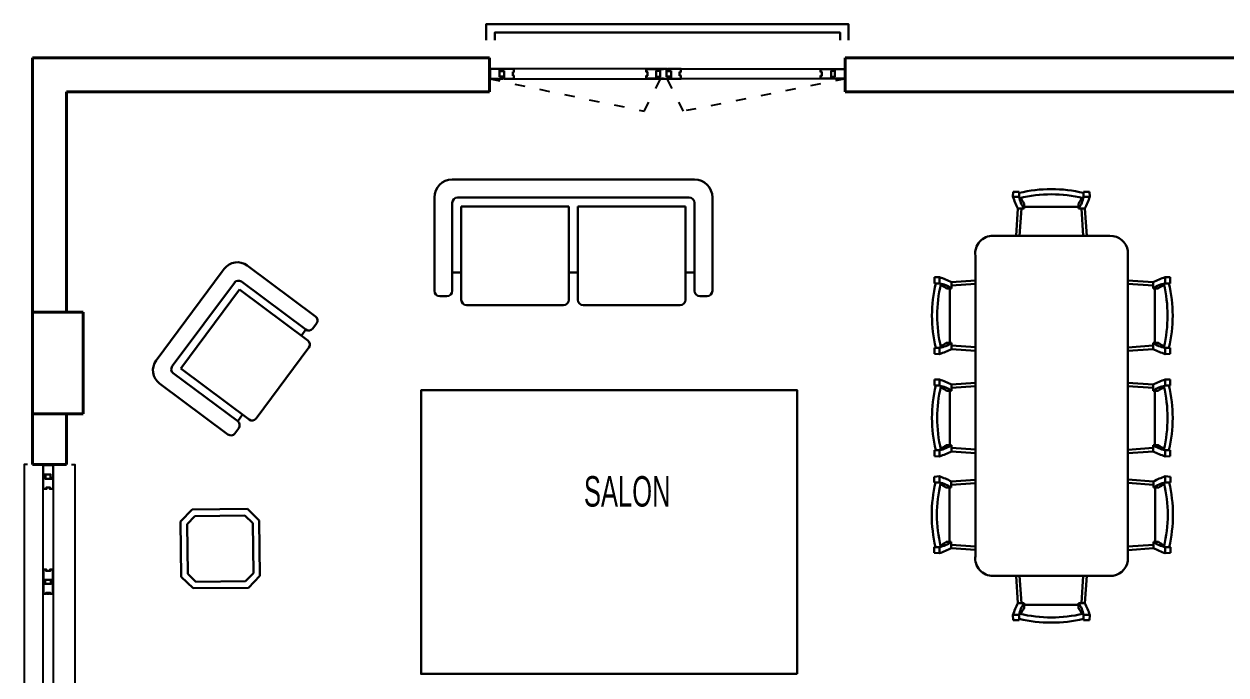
# Model space of a CAD drawing. Header units: millimetres. Extents: x 33 to 2131, y 31 to 1031.
# Drawn here: x 211 to 921, y 646 to 1031 of the extents above; entities that cross this region are included whole.
import ezdxf

# ---------------------------------------------------------------- set-up
doc = ezdxf.new("R2010")
doc.units = ezdxf.units.MM
doc.linetypes.add('ACAD_ISO03W100', pattern=[30, 12, -18])
for name, color, linetype, lineweight in [('duvar_40', 45, 'Continuous', 40), ('MERD_30', 31, 'Continuous', 30), ('PENC_25', 74, 'Continuous', 25), ('TEF', 145, 'Continuous', 30), ('yazı', 253, 'Continuous', 20)]:
    doc.layers.add(name, color=color, linetype=linetype, lineweight=lineweight)
doc.styles.add('ARIAL', font='Arial')

# ---------------------------------------------------------------- blocks, each defined once
blk = doc.blocks.new('MASA1')
at = {"layer": 'TEF'}
for p, q in [((795.470464, 931.725216), (795.256178, 928.725216)), ((798.915605, 931.725216), (795.470464, 931.725216)), ((798.915605, 928.725216), (798.915605, 931.725216)), ((837.025322, 931.725216), (840.470464, 931.725216)), ((837.025322, 928.725216), (837.025322, 931.725216)), ((840.470464, 931.725216), (840.684749, 928.725216)), ((795.256178, 928.725216), (798.915605, 928.725216)), ((801.915605, 921.725216), (801.915605, 924.725216)), ((834.025322, 921.725216), (834.025322, 924.725216)), ((840.684749, 928.725216), (837.025322, 928.725216)), ((798.256178, 921.725216), (797.110598, 905.687099)), ((801.915605, 921.725216), (798.256178, 921.725216)), ((800.261273, 921.725216), (799.115694, 905.687099)), ((834.025322, 922.725216), (801.915605, 922.725216)), ((834.025322, 921.725216), (837.684749, 921.725216)), ((836.825233, 905.687099), (835.679654, 921.725216)), ((838.830329, 905.687099), (837.684749, 921.725216)), ((783.15129, 905.687099), (852.61066, 905.687099)), ((863.102814, 896.722979), (863.102814, 713.857136)), ((773.107866, 893.931662), (773.107866, 716.648454)), ((749.009326, 881.279274), (748.971323, 877.619847)), ((751.971323, 881.279274), (749.009326, 881.279274)), ((751.971323, 881.279274), (751.971323, 877.619847)), ((885.136818, 881.279274), (885.136818, 877.619847)), ((885.136818, 881.279274), (888.098816, 881.279274)), ((888.098816, 881.279274), (888.136818, 877.619847)), ((751.971323, 877.619847), (748.971323, 877.619847)), ((758.971323, 874.619847), (755.971323, 874.619847)), ((757.971323, 842.510129), (757.971323, 874.619847)), ((758.971323, 878.279274), (773.089991, 879.28775)), ((758.971323, 874.619847), (758.971323, 878.279274)), ((758.971323, 876.274178), (773.107866, 877.283931)), ((878.136818, 878.279274), (863.098701, 879.353425)), ((878.136818, 876.274178), (863.098701, 877.348329)), ((878.136818, 874.619847), (878.136818, 878.279274)), ((878.136818, 874.619847), (881.136818, 874.619847)), ((879.136818, 842.510129), (879.136818, 874.619847)), ((885.136818, 877.619847), (888.136818, 877.619847)), ((751.971323, 839.510129), (748.971323, 839.510129)), ((748.971323, 836.064988), (748.971323, 839.510129)), ((751.971323, 835.850702), (751.971323, 839.510129)), ((758.971323, 842.510129), (755.971323, 842.510129)), ((758.971323, 842.510129), (758.971323, 838.850702)), ((773.107866, 839.846045), (758.971323, 840.855798)), ((773.107866, 837.840949), (758.971323, 838.850702)), ((863.098701, 839.781647), (878.136818, 840.855798)), ((863.098701, 837.776551), (878.136818, 838.850702)), ((878.136818, 842.510129), (881.136818, 842.510129)), ((878.136818, 842.510129), (878.136818, 838.850702)), ((885.136818, 835.850702), (885.136818, 839.510129)), ((885.136818, 839.510129), (888.136818, 839.510129)), ((888.136818, 836.064988), (888.136818, 839.510129)), ((748.971323, 836.064988), (751.971323, 835.850702)), ((888.136818, 836.064988), (885.136818, 835.850702)), ((749.009326, 820.879216), (748.971323, 817.219789)), ((751.971323, 817.219789), (748.971323, 817.219789)), ((751.971323, 820.879216), (749.009326, 820.879216)), ((751.971323, 820.879216), (751.971323, 817.219789)), ((758.971323, 817.879216), (773.089991, 818.887692)), ((758.971323, 814.219789), (758.971323, 817.879216)), ((758.971323, 815.87412), (773.107866, 816.883873)), ((878.136818, 817.879216), (863.098701, 818.953367)), ((878.136818, 815.87412), (863.098701, 816.948271)), ((878.136818, 814.219789), (878.136818, 817.879216)), ((885.136818, 820.879216), (885.136818, 817.219789)), ((885.136818, 820.879216), (888.098816, 820.879216)), ((885.136818, 817.219789), (888.136818, 817.219789)), ((888.098816, 820.879216), (888.136818, 817.219789)), ((758.971323, 814.219789), (755.971323, 814.219789)), ((757.971323, 782.110071), (757.971323, 814.219789)), ((878.136818, 814.219789), (881.136818, 814.219789)), ((879.136818, 782.110071), (879.136818, 814.219789)), ((758.971323, 782.110071), (755.971323, 782.110071)), ((758.971323, 782.110071), (758.971323, 778.450644)), ((878.136818, 782.110071), (881.136818, 782.110071)), ((878.136818, 782.110071), (878.136818, 778.450644)), ((751.971323, 779.110071), (748.971323, 779.110071)), ((748.971323, 775.66493), (748.971323, 779.110071)), ((748.971323, 775.66493), (751.971323, 775.450644)), ((751.971323, 775.450644), (751.971323, 779.110071)), ((773.107866, 779.445987), (758.971323, 780.45574)), ((773.107866, 777.440891), (758.971323, 778.450644)), ((863.098701, 779.381589), (878.136818, 780.45574)), ((863.098701, 777.376493), (878.136818, 778.450644)), ((885.136818, 775.450644), (885.136818, 779.110071)), ((885.136818, 779.110071), (888.136818, 779.110071)), ((888.136818, 775.66493), (885.136818, 775.450644)), ((888.136818, 775.66493), (888.136818, 779.110071)), ((748.83496, 763.485389), (751.83496, 763.699675)), ((748.83496, 760.040248), (748.83496, 763.485389)), ((751.83496, 760.040248), (748.83496, 760.040248)), ((751.83496, 763.699675), (751.83496, 760.040248)), ((758.83496, 760.699675), (773.107866, 761.719168)), ((758.83496, 757.040248), (758.83496, 760.699675)), ((758.83496, 758.694579), (773.107866, 759.714072)), ((878.273181, 760.699675), (863.235064, 761.773826)), ((878.273181, 758.694579), (863.235064, 759.76873)), ((878.273181, 757.040248), (878.273181, 760.699675)), ((888.273181, 763.485389), (885.273181, 763.699675)), ((885.273181, 763.699675), (885.273181, 760.040248)), ((885.273181, 760.040248), (888.273181, 760.040248)), ((888.273181, 760.040248), (888.273181, 763.485389)), ((758.83496, 757.040248), (755.83496, 757.040248)), ((757.83496, 724.93053), (757.83496, 757.040248)), ((878.273181, 757.040248), (881.273181, 757.040248)), ((879.273181, 724.93053), (879.273181, 757.040248)), ((758.83496, 724.93053), (755.83496, 724.93053)), ((758.83496, 724.93053), (758.83496, 721.271103)), ((878.273181, 724.93053), (881.273181, 724.93053)), ((878.273181, 724.93053), (878.273181, 721.271103)), ((751.83496, 721.93053), (748.83496, 721.93053)), ((748.83496, 718.485389), (748.83496, 721.93053)), ((748.83496, 718.485389), (751.83496, 718.271103)), ((751.83496, 718.271103), (751.83496, 721.93053)), ((773.107866, 722.256706), (758.83496, 723.276199)), ((773.107866, 720.25161), (758.83496, 721.271103)), ((863.235064, 722.202048), (878.273181, 723.276199)), ((863.235064, 720.196952), (878.273181, 721.271103)), ((885.273181, 718.271103), (885.273181, 721.93053)), ((885.273181, 721.93053), (888.273181, 721.93053)), ((888.273181, 718.485389), (885.273181, 718.271103)), ((888.273181, 718.485389), (888.273181, 721.93053)), ((783.15129, 704.893017), (853.508121, 704.893017)), ((798.256178, 688.8549), (797.110598, 704.893017)), ((800.261273, 688.8549), (799.115694, 704.893017)), ((836.825233, 704.893017), (835.679654, 688.8549)), ((838.830329, 704.893017), (837.684749, 688.8549)), ((801.915605, 688.8549), (798.256178, 688.8549)), ((801.915605, 688.8549), (801.915605, 685.8549)), ((834.025322, 688.8549), (834.025322, 685.8549)), ((834.025322, 688.8549), (837.684749, 688.8549)), ((795.256178, 681.8549), (798.915605, 681.8549)), ((795.470464, 678.8549), (795.256178, 681.8549)), ((798.915605, 681.8549), (798.915605, 678.8549)), ((834.025322, 687.8549), (801.915605, 687.8549)), ((837.025322, 681.8549), (837.025322, 678.8549)), ((840.684749, 681.8549), (837.025322, 681.8549)), ((840.470464, 678.8549), (840.684749, 681.8549)), ((798.915605, 678.8549), (795.470464, 678.8549)), ((837.025322, 678.8549), (840.470464, 678.8549))]:
    blk.add_line(p, q, dxfattribs=at)
for centre, radius, start, end in [((816.081316, 934.939093), 17.463982, 190.604517, 192.902026), ((817.970464, 850.840926), 82.398472, 76.629173, 103.370827), ((817.970464, 849.27959), 80.898472, 76.623519, 103.376481), ((819.859611, 934.939093), 17.463982, 347.097974, 349.395483), ((847.453748, 946.952746), 55.288599, 199.249337, 207.147844), ((816.081316, 931.939093), 17.463982, 190.604517, 215.792664), ((815.947055, 935.127928), 17.463982, 203.574661, 215.792664), ((816.081316, 934.939093), 17.463982, 215.032499, 215.792664), ((819.859611, 931.939093), 17.463982, 324.207336, 349.395483), ((819.859611, 934.939093), 17.463982, 324.207336, 324.967501), ((819.993872, 935.127928), 17.463982, 324.207336, 336.425339), ((788.487179, 946.952746), 55.288599, 332.852156, 340.750663), ((783.375655, 895.327321), 10.362208, 88.759319, 187.740545), ((852.835025, 895.327321), 10.362208, 7.740545, 91.240681), ((733.743793, 829.081704), 55.288599, 62.852156, 70.750663), ((903.364348, 829.081704), 55.288599, 109.249337, 117.147844), ((829.855614, 858.564988), 82.398472, 166.629173, 193.370827), ((745.757447, 860.454135), 17.463982, 77.097974, 79.395483), ((831.41695, 858.564988), 80.898472, 166.623519, 193.376481), ((748.757447, 860.454135), 17.463982, 54.207336, 79.395483), ((745.568612, 860.588396), 17.463982, 54.207336, 66.425339), ((745.757447, 860.454135), 17.463982, 54.207336, 54.967501), ((888.350694, 860.454135), 17.463982, 100.604517, 125.792664), ((891.350694, 860.454135), 17.463982, 125.032499, 125.792664), ((891.53953, 860.588396), 17.463982, 113.574661, 125.792664), ((805.691192, 858.564988), 80.898472, 346.623519, 13.376481), ((807.252528, 858.564988), 82.398472, 346.629173, 13.370827), ((891.350694, 860.454135), 17.463982, 100.604517, 102.902026), ((745.757447, 856.675841), 17.463982, 280.604517, 282.902026), ((748.757447, 856.675841), 17.463982, 280.604517, 305.792664), ((733.743793, 888.048272), 55.288599, 289.249337, 297.147844), ((745.568612, 856.54158), 17.463982, 293.574661, 305.792664), ((745.757447, 856.675841), 17.463982, 305.032499, 305.792664), ((888.350694, 856.675841), 17.463982, 234.207336, 259.395483), ((903.364348, 888.048272), 55.288599, 242.852156, 250.750663), ((891.350694, 856.675841), 17.463982, 234.207336, 234.967501), ((891.53953, 856.54158), 17.463982, 234.207336, 246.425339), ((891.350694, 856.675841), 17.463982, 257.097974, 259.395483), ((829.855614, 798.16493), 82.398472, 166.629173, 193.370827), ((745.757447, 800.054077), 17.463982, 77.097974, 79.395483), ((831.41695, 798.16493), 80.898472, 166.623519, 193.376481), ((733.743793, 768.681646), 55.288599, 62.852156, 70.750663), ((748.757447, 800.054077), 17.463982, 54.207336, 79.395483), ((903.364348, 768.681646), 55.288599, 109.249337, 117.147844), ((888.350694, 800.054077), 17.463982, 100.604517, 125.792664), ((805.691192, 798.16493), 80.898472, 346.623519, 13.376481), ((807.252528, 798.16493), 82.398472, 346.629173, 13.370827), ((891.350694, 800.054077), 17.463982, 100.604517, 102.902026), ((745.568612, 800.188338), 17.463982, 54.207336, 66.425339), ((745.757447, 800.054077), 17.463982, 54.207336, 54.967501), ((891.350694, 800.054077), 17.463982, 125.032499, 125.792664), ((891.53953, 800.188338), 17.463982, 113.574661, 125.792664), ((748.757447, 796.275783), 17.463982, 280.604517, 305.792664), ((745.568612, 796.141522), 17.463982, 293.574661, 305.792664), ((745.757447, 796.275783), 17.463982, 305.032499, 305.792664), ((888.350694, 796.275783), 17.463982, 234.207336, 259.395483), ((891.350694, 796.275783), 17.463982, 234.207336, 234.967501), ((891.53953, 796.141522), 17.463982, 234.207336, 246.425339), ((745.757447, 796.275783), 17.463982, 280.604517, 282.902026), ((733.743793, 827.648214), 55.288599, 289.249337, 297.147844), ((903.364348, 827.648214), 55.288599, 242.852156, 250.750663), ((891.350694, 796.275783), 17.463982, 257.097974, 259.395483), ((829.71925, 740.985389), 82.398472, 166.629173, 193.370827), ((745.621084, 742.874536), 17.463982, 77.097974, 79.395483), ((831.280587, 740.985389), 80.898472, 166.623519, 193.376481), ((733.60743, 711.502105), 55.288599, 62.852156, 70.750663), ((748.621084, 742.874536), 17.463982, 54.207336, 79.395483), ((903.500711, 711.502105), 55.288599, 109.249337, 117.147844), ((888.487058, 742.874536), 17.463982, 100.604517, 125.792664), ((805.827555, 740.985389), 80.898472, 346.623519, 13.376481), ((807.388891, 740.985389), 82.398472, 346.629173, 13.370827), ((891.487058, 742.874536), 17.463982, 100.604517, 102.902026), ((745.432248, 743.008797), 17.463982, 54.207336, 66.425339), ((745.621084, 742.874536), 17.463982, 54.207336, 54.967501), ((891.487058, 742.874536), 17.463982, 125.032499, 125.792664), ((891.675893, 743.008797), 17.463982, 113.574661, 125.792664), ((748.621084, 739.096242), 17.463982, 280.604517, 305.792664), ((745.432248, 738.961981), 17.463982, 293.574661, 305.792664), ((745.621084, 739.096242), 17.463982, 305.032499, 305.792664), ((888.487058, 739.096242), 17.463982, 234.207336, 259.395483), ((891.487058, 739.096242), 17.463982, 234.207336, 234.967501), ((891.675893, 738.961981), 17.463982, 234.207336, 246.425339), ((745.621084, 739.096242), 17.463982, 280.604517, 282.902026), ((733.60743, 770.468673), 55.288599, 289.249337, 297.147844), ((903.500711, 770.468673), 55.288599, 242.852156, 250.750663), ((891.487058, 739.096242), 17.463982, 257.097974, 259.395483), ((783.375655, 715.252795), 10.362208, 172.259455, 271.240681), ((852.835025, 715.252795), 10.362208, 268.759319, 352.259455), ((847.453748, 663.62737), 55.288599, 152.852156, 160.750663), ((816.081316, 678.641023), 17.463982, 144.207336, 169.395483), ((819.859611, 678.641023), 17.463982, 10.604517, 35.792664), ((788.487179, 663.62737), 55.288599, 19.249337, 27.147844), ((817.970464, 761.300526), 80.898472, 256.623519, 283.376481), ((815.947055, 675.452188), 17.463982, 144.207336, 156.425339), ((816.081316, 675.641023), 17.463982, 144.207336, 144.967501), ((819.859611, 675.641023), 17.463982, 35.032499, 35.792664), ((819.993872, 675.452188), 17.463982, 23.574661, 35.792664), ((816.081316, 675.641023), 17.463982, 167.097974, 169.395483), ((817.970464, 759.73919), 82.398472, 256.629173, 283.370827), ((819.859611, 675.641023), 17.463982, 10.604517, 12.902026)]:
    blk.add_arc(centre, radius, start, end, dxfattribs=at)
blk = doc.blocks.new('4')
at = {"layer": 'duvar_40'}
for p, q in [((236.156671, 770.673415, -2082.513976), (216.156671, 770.673415, -2082.513976)), ((236.156671, 630.673415, -2082.513976), (216.156671, 630.673415, -2082.513976))]:
    blk.add_line(p, q, dxfattribs=at)
at = {"layer": 'PENC_25'}
for p, q in [((222.365153, 636.648638, -2082.513976), (222.365153, 756.134416, -2082.513976)), ((228.365156, 756.134416, -2082.513976), (228.365156, 636.648638, -2082.513976))]:
    blk.add_line(p, q, dxfattribs=at)
at = {"layer": 'PENC_25', "elevation": -2082.513976, "flags": 128}
for points in [[(213.156671, 770.673415), (211.156671, 770.673415), (211.156671, 630.673415), (213.156671, 630.673415)], [(239.156671, 770.673415), (241.073638, 770.673415), (241.073638, 630.673415), (239.156671, 630.673415)]]:
    blk.add_lwpolyline(points, dxfattribs=at)
for points in [[(222.365153, 770.673415), (228.365156, 770.673415)], [(228.365156, 770.673415), (228.365156, 762.648632), (226.865154, 762.648632), (226.865154, 764.648633), (222.365153, 764.648633), (222.365153, 770.673415), (225.365154, 770.673415)], [(228.165156, 770.248636), (228.165156, 762.848632), (227.065154, 762.848632), (227.065154, 764.848633), (222.565153, 764.848633), (222.565153, 770.248636), (224.165154, 770.248636), (226.565154, 770.248636)], [(222.365153, 756.134416), (222.365153, 764.348633), (223.865154, 764.348633), (223.865154, 762.348632), (228.365156, 762.348632), (228.365156, 756.134416), (226.365154, 756.134416), (226.365154, 756.834416), (224.365154, 756.834416), (224.365154, 756.134416)], [(222.565153, 756.334416), (222.565153, 764.148633), (223.665154, 764.148633), (223.665154, 762.148632), (228.165156, 762.148632), (228.165156, 756.334416), (226.565154, 756.334416), (226.565154, 757.034416), (224.165154, 757.034416), (224.165154, 756.334416)], [(222.365153, 708.610773), (222.365153, 700.61077), (223.865154, 700.61077), (223.865154, 702.610771), (228.365156, 702.610771), (228.365156, 708.610773), (226.365154, 708.610773), (226.365154, 707.910773), (224.365154, 707.910773), (224.365154, 708.610773)], [(222.565153, 708.410773), (222.565153, 700.81077), (223.665154, 700.81077), (223.665154, 702.810771), (228.165156, 702.810771), (228.165156, 708.410773), (226.565154, 708.410773), (226.565154, 707.710773), (224.165154, 707.710773), (224.165154, 708.410773)], [(228.365156, 694.310768), (228.365156, 702.310771), (226.865154, 702.310771), (226.865154, 700.31077), (222.365153, 700.31077), (222.365153, 694.310768), (224.365154, 694.310768), (224.365154, 695.010768), (226.365154, 695.010768), (226.365154, 694.310768)], [(228.165156, 694.510768), (228.165156, 702.110771), (227.065154, 702.110771), (227.065154, 700.11077), (222.565153, 700.11077), (222.565153, 694.510768), (224.165154, 694.510768), (224.165154, 695.210768), (226.565154, 695.210768), (226.565154, 694.510768)], [(224.865154, 694.110768), (224.865154, 695.010768), (225.865154, 695.010768), (225.865154, 694.110768)], [(228.365156, 636.648638), (228.365156, 630.673415), (222.365153, 630.673415), (222.365153, 636.648638), (224.365154, 636.648638), (224.365154, 635.948638), (226.365154, 635.948638), (226.365154, 636.648638)], [(228.165156, 636.448638), (228.165156, 630.848635), (222.565153, 630.848635), (222.565153, 636.448638), (224.165154, 636.448638), (224.165154, 635.748638), (226.565154, 635.748638), (226.565154, 636.448638)], [(222.365153, 630.673415), (228.365156, 630.673415), (228.365156, 630.673415)]]:
    blk.add_lwpolyline(points, close=True, dxfattribs=at)
blk = doc.blocks.new('5')
at = {"layer": 'duvar_40'}
for p, q in [((486.156671, 990.673415, -2082.513976), (486.156671, 1010.673415, -2082.513976)), ((696.156671, 990.673415, -2082.513976), (696.156671, 1010.673415, -2082.513976))]:
    blk.add_line(p, q, dxfattribs=at)
at = {"layer": 'MERD_30', "elevation": -2082.513976, "flags": 128}
for points in [[(698.149288, 1021.184422), (698.149288, 1030.684422), (484.156671, 1030.684422), (484.156671, 1021.184422)], [(693.149288, 1021.184422), (693.149288, 1025.684422), (489.156671, 1025.684422), (489.156671, 1021.184422)]]:
    blk.add_lwpolyline(points, dxfattribs=at)
at = {"layer": 'PENC_25'}
for p, q in [((486.15666, 1004.302634, -2082.513976), (486.15666, 1004.302634, -2082.513976)), ((486.15666, 1004.302634, -2082.513976), (486.15666, 998.302631, -2082.513976)), ((486.15666, 998.302631, -2082.513976), (486.15666, 1004.302634, -2082.513976)), ((492.181442, 1004.302634, -2082.513976), (486.15666, 1004.302634, -2082.513976)), ((486.15666, 1004.302634, -2082.513976), (486.15666, 1001.302632, -2082.513976)), ((486.15666, 1001.302632, -2082.513976), (486.15666, 1001.302632, -2082.513976)), ((486.15666, 1001.302632, -2082.513976), (486.15666, 1001.302632, -2082.513976)), ((486.15666, 1001.302632, -2082.513976), (486.15666, 1001.302632, -2082.513976)), ((486.15666, 1001.302632, -2082.513976), (486.15666, 998.302631, -2082.513976)), ((491.981442, 1004.102634, -2082.513976), (486.581439, 1004.102634, -2082.513976)), ((486.581439, 1004.102634, -2082.513976), (486.581439, 1002.502632, -2082.513976)), ((486.581439, 1002.502632, -2082.513976), (486.581439, 1002.502632, -2082.513976)), ((486.581439, 1002.502632, -2082.513976), (486.581439, 1000.102632, -2082.513976)), ((491.981442, 999.602632, -2082.513976), (491.981442, 1004.102634, -2082.513976)), ((492.181442, 999.802632, -2082.513976), (492.181442, 1004.302634, -2082.513976)), ((500.695659, 1004.302634, -2082.513976), (492.481442, 1004.302634, -2082.513976)), ((492.481442, 1004.302634, -2082.513976), (492.481442, 1002.802632, -2082.513976)), ((492.481442, 1002.802632, -2082.513976), (494.481443, 1002.802632, -2082.513976)), ((500.495659, 1004.102634, -2082.513976), (492.681442, 1004.102634, -2082.513976)), ((492.681442, 1004.102634, -2082.513976), (492.681442, 1003.002632, -2082.513976)), ((492.681442, 1003.002632, -2082.513976), (494.681443, 1003.002632, -2082.513976)), ((494.481443, 1002.802632, -2082.513976), (494.481443, 998.302631, -2082.513976)), ((494.681443, 1003.002632, -2082.513976), (494.681443, 998.502631, -2082.513976)), ((499.795659, 1000.102632, -2082.513976), (499.795659, 1002.502632, -2082.513976)), ((499.795659, 1002.502632, -2082.513976), (500.495659, 1002.502632, -2082.513976)), ((499.995659, 1000.302632, -2082.513976), (499.995659, 1002.302632, -2082.513976)), ((499.995659, 1002.302632, -2082.513976), (500.695659, 1002.302632, -2082.513976)), ((500.495659, 1002.502632, -2082.513976), (500.495659, 1004.102634, -2082.513976)), ((500.695659, 1002.302632, -2082.513976), (500.695659, 1004.302634, -2082.513976)), ((588.927814, 1004.302634, -2082.513976), (500.695659, 1004.302634, -2082.513976)), ((578.62781, 1004.302634, -2082.513976), (586.627813, 1004.302634, -2082.513976)), ((578.62781, 1002.302632, -2082.513976), (578.62781, 1004.302634, -2082.513976)), ((579.32781, 1002.302632, -2082.513976), (578.62781, 1002.302632, -2082.513976)), ((578.82781, 1004.102634, -2082.513976), (586.427813, 1004.102634, -2082.513976)), ((578.82781, 1002.502632, -2082.513976), (578.82781, 1004.102634, -2082.513976)), ((579.52781, 1002.502632, -2082.513976), (578.82781, 1002.502632, -2082.513976)), ((579.32781, 1000.302632, -2082.513976), (579.32781, 1002.302632, -2082.513976)), ((579.52781, 1000.102632, -2082.513976), (579.52781, 1002.502632, -2082.513976)), ((586.427813, 1003.002632, -2082.513976), (584.427812, 1003.002632, -2082.513976)), ((584.427812, 1003.002632, -2082.513976), (584.427812, 998.502631, -2082.513976)), ((586.627813, 1002.802632, -2082.513976), (584.627812, 1002.802632, -2082.513976)), ((584.627812, 1002.802632, -2082.513976), (584.627812, 998.302631, -2082.513976)), ((586.427813, 1004.102634, -2082.513976), (586.427813, 1003.002632, -2082.513976)), ((586.627813, 1004.302634, -2082.513976), (586.627813, 1002.802632, -2082.513976)), ((586.927813, 999.802632, -2082.513976), (586.927813, 1004.302634, -2082.513976)), ((586.927813, 1004.302634, -2082.513976), (588.927814, 1004.302634, -2082.513976)), ((587.127813, 999.602632, -2082.513976), (587.127813, 1004.102634, -2082.513976)), ((587.127813, 1004.102634, -2082.513976), (588.927814, 1004.102634, -2082.513976)), ((590.927814, 1004.302634, -2082.513976), (588.927814, 1004.302634, -2082.513976)), ((588.927814, 1004.302634, -2082.513976), (681.61766, 1004.302634, -2082.513976)), ((590.727814, 1004.102634, -2082.513976), (588.927814, 1004.102634, -2082.513976)), ((590.727814, 999.602632, -2082.513976), (590.727814, 1004.102634, -2082.513976)), ((590.927814, 999.802632, -2082.513976), (590.927814, 1004.302634, -2082.513976)), ((599.227818, 1004.302634, -2082.513976), (591.227814, 1004.302634, -2082.513976)), ((591.227814, 1004.302634, -2082.513976), (591.227814, 1002.802632, -2082.513976)), ((591.227814, 1002.802632, -2082.513976), (593.227815, 1002.802632, -2082.513976)), ((599.027818, 1004.102634, -2082.513976), (591.427814, 1004.102634, -2082.513976)), ((591.427814, 1004.102634, -2082.513976), (591.427814, 1003.002632, -2082.513976)), ((591.427814, 1003.002632, -2082.513976), (593.427815, 1003.002632, -2082.513976)), ((593.227815, 1002.802632, -2082.513976), (593.227815, 998.302631, -2082.513976)), ((593.427815, 1003.002632, -2082.513976), (593.427815, 998.502631, -2082.513976)), ((598.327818, 1000.102632, -2082.513976), (598.327818, 1002.502632, -2082.513976)), ((598.327818, 1002.502632, -2082.513976), (599.027818, 1002.502632, -2082.513976)), ((598.527818, 1000.302632, -2082.513976), (598.527818, 1002.302632, -2082.513976)), ((598.527818, 1002.302632, -2082.513976), (599.227818, 1002.302632, -2082.513976)), ((599.027818, 1002.502632, -2082.513976), (599.027818, 1004.102634, -2082.513976)), ((599.227818, 1002.302632, -2082.513976), (599.227818, 1004.302634, -2082.513976)), ((681.61766, 1004.302634, -2082.513976), (689.831878, 1004.302634, -2082.513976)), ((681.61766, 1002.302632, -2082.513976), (681.61766, 1004.302634, -2082.513976)), ((682.31766, 1002.302632, -2082.513976), (681.61766, 1002.302632, -2082.513976)), ((681.81766, 1004.102634, -2082.513976), (689.631878, 1004.102634, -2082.513976)), ((681.81766, 1002.502632, -2082.513976), (681.81766, 1004.102634, -2082.513976)), ((682.51766, 1002.502632, -2082.513976), (681.81766, 1002.502632, -2082.513976)), ((682.31766, 1000.302632, -2082.513976), (682.31766, 1002.302632, -2082.513976)), ((682.51766, 1000.102632, -2082.513976), (682.51766, 1002.502632, -2082.513976)), ((689.631878, 1003.002632, -2082.513976), (687.631876, 1003.002632, -2082.513976)), ((687.631876, 1003.002632, -2082.513976), (687.631876, 998.502631, -2082.513976)), ((689.831878, 1002.802632, -2082.513976), (687.831876, 1002.802632, -2082.513976)), ((687.831876, 1002.802632, -2082.513976), (687.831876, 998.302631, -2082.513976)), ((689.631878, 1004.102634, -2082.513976), (689.631878, 1003.002632, -2082.513976)), ((689.831878, 1004.302634, -2082.513976), (689.831878, 1002.802632, -2082.513976)), ((690.131878, 999.802632, -2082.513976), (690.131878, 1004.302634, -2082.513976)), ((690.131878, 1004.302634, -2082.513976), (696.15666, 1004.302634, -2082.513976)), ((690.331878, 999.602632, -2082.513976), (690.331878, 1004.102634, -2082.513976)), ((690.331878, 1004.102634, -2082.513976), (695.73188, 1004.102634, -2082.513976)), ((695.73188, 1004.102634, -2082.513976), (695.73188, 1002.502632, -2082.513976)), ((695.73188, 1002.502632, -2082.513976), (695.73188, 1002.502632, -2082.513976)), ((695.73188, 1002.502632, -2082.513976), (695.73188, 1000.102632, -2082.513976)), ((696.15666, 1004.302634, -2082.513976), (696.15666, 1004.302634, -2082.513976)), ((696.15666, 1004.302634, -2082.513976), (696.15666, 998.302631, -2082.513976)), ((696.15666, 998.302631, -2082.513976), (696.15666, 1004.302634, -2082.513976)), ((696.15666, 1004.302634, -2082.513976), (696.15666, 1001.302632, -2082.513976)), ((696.15666, 1001.302632, -2082.513976), (696.15666, 1001.302632, -2082.513976)), ((696.15666, 1001.302632, -2082.513976), (696.15666, 1001.302632, -2082.513976)), ((696.15666, 1001.302632, -2082.513976), (696.15666, 1001.302632, -2082.513976)), ((696.15666, 1001.302632, -2082.513976), (696.15666, 998.302631, -2082.513976)), ((486.15666, 998.302631, -2082.513976), (486.15666, 998.302631, -2082.513976)), ((486.15666, 998.302631, -2082.513976), (494.181443, 998.302631, -2082.513976)), ((486.581439, 1000.102632, -2082.513976), (486.581439, 1000.102632, -2082.513976)), ((486.581439, 1000.102632, -2082.513976), (486.581439, 998.502631, -2082.513976)), ((486.581439, 998.502631, -2082.513976), (493.981443, 998.502631, -2082.513976)), ((493.981443, 999.602632, -2082.513976), (491.981442, 999.602632, -2082.513976)), ((494.181443, 999.802632, -2082.513976), (492.181442, 999.802632, -2082.513976)), ((493.981443, 998.502631, -2082.513976), (493.981443, 999.602632, -2082.513976)), ((494.181443, 998.302631, -2082.513976), (494.181443, 999.802632, -2082.513976)), ((494.481443, 998.302631, -2082.513976), (500.695659, 998.302631, -2082.513976)), ((494.681443, 998.502631, -2082.513976), (500.495659, 998.502631, -2082.513976)), ((500.495659, 1000.102632, -2082.513976), (499.795659, 1000.102632, -2082.513976)), ((500.695659, 1000.302632, -2082.513976), (499.995659, 1000.302632, -2082.513976)), ((500.495659, 998.502631, -2082.513976), (500.495659, 1000.102632, -2082.513976)), ((500.695659, 998.302631, -2082.513976), (500.695659, 1000.302632, -2082.513976)), ((500.695659, 998.302631, -2082.513976), (588.927814, 998.302631, -2082.513976)), ((578.62781, 998.302631, -2082.513976), (578.62781, 1000.302632, -2082.513976)), ((578.62781, 1000.302632, -2082.513976), (579.32781, 1000.302632, -2082.513976)), ((584.627812, 998.302631, -2082.513976), (578.62781, 998.302631, -2082.513976)), ((578.82781, 998.502631, -2082.513976), (578.82781, 1000.102632, -2082.513976)), ((578.82781, 1000.102632, -2082.513976), (579.52781, 1000.102632, -2082.513976)), ((584.427812, 998.502631, -2082.513976), (578.82781, 998.502631, -2082.513976)), ((584.927812, 998.302631, -2082.513976), (584.927812, 999.802632, -2082.513976)), ((584.927812, 999.802632, -2082.513976), (586.927813, 999.802632, -2082.513976)), ((588.927814, 998.302631, -2082.513976), (584.927812, 998.302631, -2082.513976)), ((585.127812, 998.502631, -2082.513976), (585.127812, 999.602632, -2082.513976)), ((585.127812, 999.602632, -2082.513976), (587.127813, 999.602632, -2082.513976)), ((588.927814, 998.502631, -2082.513976), (585.127812, 998.502631, -2082.513976)), ((588.927814, 998.502631, -2082.513976), (592.727815, 998.502631, -2082.513976)), ((588.927814, 998.302631, -2082.513976), (592.927815, 998.302631, -2082.513976)), ((681.61766, 998.302631, -2082.513976), (588.927814, 998.302631, -2082.513976)), ((592.727815, 999.602632, -2082.513976), (590.727814, 999.602632, -2082.513976)), ((592.927815, 999.802632, -2082.513976), (590.927814, 999.802632, -2082.513976)), ((592.727815, 998.502631, -2082.513976), (592.727815, 999.602632, -2082.513976)), ((592.927815, 998.302631, -2082.513976), (592.927815, 999.802632, -2082.513976)), ((593.227815, 998.302631, -2082.513976), (599.227818, 998.302631, -2082.513976)), ((593.427815, 998.502631, -2082.513976), (599.027818, 998.502631, -2082.513976)), ((599.027818, 1000.102632, -2082.513976), (598.327818, 1000.102632, -2082.513976)), ((599.227818, 1000.302632, -2082.513976), (598.527818, 1000.302632, -2082.513976)), ((599.027818, 998.502631, -2082.513976), (599.027818, 1000.102632, -2082.513976)), ((599.227818, 998.302631, -2082.513976), (599.227818, 1000.302632, -2082.513976)), ((681.61766, 998.302631, -2082.513976), (681.61766, 1000.302632, -2082.513976)), ((681.61766, 1000.302632, -2082.513976), (682.31766, 1000.302632, -2082.513976)), ((687.831876, 998.302631, -2082.513976), (681.61766, 998.302631, -2082.513976)), ((681.81766, 998.502631, -2082.513976), (681.81766, 1000.102632, -2082.513976)), ((681.81766, 1000.102632, -2082.513976), (682.51766, 1000.102632, -2082.513976)), ((687.631876, 998.502631, -2082.513976), (681.81766, 998.502631, -2082.513976)), ((688.131876, 998.302631, -2082.513976), (688.131876, 999.802632, -2082.513976)), ((688.131876, 999.802632, -2082.513976), (690.131878, 999.802632, -2082.513976)), ((696.15666, 998.302631, -2082.513976), (688.131876, 998.302631, -2082.513976)), ((688.331876, 998.502631, -2082.513976), (688.331876, 999.602632, -2082.513976)), ((688.331876, 999.602632, -2082.513976), (690.331878, 999.602632, -2082.513976)), ((695.73188, 998.502631, -2082.513976), (688.331876, 998.502631, -2082.513976)), ((695.73188, 1000.102632, -2082.513976), (695.73188, 1000.102632, -2082.513976)), ((695.73188, 1000.102632, -2082.513976), (695.73188, 998.502631, -2082.513976)), ((696.15666, 998.302631, -2082.513976), (696.15666, 998.302631, -2082.513976))]:
    blk.add_line(p, q, dxfattribs=at)
at = {"layer": 'PENC_25', "linetype": 'ACAD_ISO03W100', "ltscale": 0.5}
for p, q in [((486.326318, 998.302642, -2082.513976), (577.50969, 979.259745, -2082.513976)), ((577.50969, 979.259745, -2082.513976), (587.097471, 998.302642, -2082.513976)), ((600.685254, 979.259745, -2082.513976), (591.097473, 998.302642, -2082.513976)), ((696.326318, 998.302642, -2082.513976), (600.685254, 979.259745, -2082.513976))]:
    blk.add_line(p, q, dxfattribs=at)
blk = doc.blocks.new('kjnklnlkfşfg')
at = {"layer": 'TEF'}
for p, q in [((55334.864809, 10899.803117), (55334.864809, 10957.580895)), ((55398.198142, 10960.914228), (55338.198142, 10960.914228)), ((55401.531476, 10899.803117), (55401.531476, 10957.580895)), ((55318.198142, 10894.247562), (55318.198142, 10952.02534)), ((55325.97592, 10955.358673), (55321.531476, 10955.358673)), ((55329.309254, 10897.580895), (55329.309254, 10952.02534)), ((55329.309254, 10952.02534), (55334.864809, 10952.02534)), ((55401.531476, 10952.02534), (55406.608263, 10952.02534)), ((55406.608263, 10897.580895), (55406.608263, 10952.02534)), ((55409.941597, 10955.358673), (55414.386041, 10955.358673)), ((55417.719374, 10894.247562), (55417.719374, 10952.02534)), ((55401.531476, 10899.803117), (55334.864809, 10899.803117)), ((55404.309254, 10894.247562), (55332.642587, 10894.247562)), ((55404.309254, 10883.136451), (55329.309254, 10883.136451)), ((55404.309254, 10883.136451), (55406.608434, 10883.136451))]:
    blk.add_line(p, q, dxfattribs=at)
for centre, radius, start, end in [((55338.198142, 10957.580895), 3.333333, 90, 180), ((55398.198142, 10957.580895), 3.333333, 0, 90), ((55321.531476, 10952.02534), 3.333333, 90, 180), ((55325.97592, 10952.02534), 3.333333, 0, 90), ((55409.941597, 10952.02534), 3.333333, 90, 180), ((55414.386041, 10952.02534), 3.333333, 0, 90), ((55329.309254, 10894.247562), 11.111111, 180, 270), ((55332.642587, 10897.580895), 3.333333, 180, 270), ((55403.27493, 10897.580895), 3.333333, 270, 0), ((55406.608263, 10894.247562), 11.111111, 270, 0)]:
    blk.add_arc(centre, radius, start, end, dxfattribs=at)
blk = doc.blocks.new('kjlfdndşlknfndfkldfdf')
at = {"layer": 'TEF'}
for p, q in [((55328.507839, 11493.256828), (55246.495339, 11493.256828)), ((55328.507839, 11493.256828), (55410.520339, 11493.256828)), ((55234.345339, 11481.106828), (55234.345339, 11417.926828)), ((55246.495339, 11477.461828), (55246.495339, 11417.926828)), ((55328.507839, 11481.106828), (55250.140339, 11481.106828)), ((55328.507839, 11481.106828), (55406.875339, 11481.106828)), ((55410.520339, 11477.461828), (55410.520339, 11417.926828)), ((55422.670339, 11481.106828), (55422.670339, 11417.926828)), ((55325.470339, 11475.031828), (55252.570339, 11475.031828)), ((55252.570339, 11475.031828), (55252.570339, 11411.851828)), ((55325.470339, 11475.031828), (55325.470339, 11411.851828)), ((55331.545339, 11475.031828), (55331.545339, 11411.851828)), ((55331.545339, 11475.031828), (55404.445339, 11475.031828)), ((55404.445339, 11475.031828), (55404.445339, 11411.851828)), ((55246.495339, 11430.345269), (55252.570339, 11430.345269)), ((55325.470339, 11430.345269), (55331.545339, 11430.345269)), ((55404.445339, 11430.345269), (55410.520339, 11430.345269)), ((55242.850339, 11414.281828), (55237.990339, 11414.281828)), ((55414.165339, 11414.281828), (55419.025339, 11414.281828)), ((55321.825339, 11408.206828), (55256.215339, 11408.206828)), ((55335.190339, 11408.206828), (55400.800339, 11408.206828))]:
    blk.add_line(p, q, dxfattribs=at)
for centre, radius, start, end in [((55246.495339, 11481.106828), 12.15, 90, 180), ((55410.520339, 11481.106828), 12.15, 0, 90), ((55250.140339, 11477.461828), 3.645, 90, 180), ((55406.875339, 11477.461828), 3.645, 0, 90), ((55237.990339, 11417.926828), 3.645, 180, 270), ((55242.850339, 11417.926828), 3.645, 270, 0), ((55414.165339, 11417.926828), 3.645, 180, 270), ((55419.025339, 11417.926828), 3.645, 270, 0), ((55256.215339, 11411.851828), 3.645, 180, 270), ((55321.825339, 11411.851828), 3.645, 270, 0), ((55335.190339, 11411.851828), 3.645, 180, 270), ((55400.800339, 11411.851828), 3.645, 270, 0)]:
    blk.add_arc(centre, radius, start, end, dxfattribs=at)

msp = doc.modelspace()

# ---------------------------------------------------------------- linework, layer by layer
at = {"layer": 'duvar_40'}
for p, q in [((216.156671, 1010.673415, -2082.513976), (486.156671, 1010.673415, -2082.513976)), ((216.156671, 770.673415, -2082.513976), (216.156671, 1010.673415, -2082.513976)), ((696.156671, 1010.673415, -2082.513976), (956.156671, 1010.673415, -2082.513976)), ((236.156671, 860.673415, -2082.513976), (236.156671, 990.673415, -2082.513976)), ((236.156671, 990.673415, -2082.513976), (486.156671, 990.673415, -2082.513976)), ((696.156671, 990.673415, -2082.513976), (936.156671, 990.673415, -2082.513976)), ((216.156671, 860.673415, -2082.513976), (246.156671, 860.673415, -2082.513976)), ((216.156671, 800.673415, -2082.513976), (216.156671, 860.673415, -2082.513976)), ((246.156671, 860.673415, -2082.513976), (246.156671, 800.673415, -2082.513976)), ((246.156671, 800.673415, -2082.513976), (216.156671, 800.673415, -2082.513976)), ((236.156671, 770.673415, -2082.513976), (236.156671, 800.673415, -2082.513976))]:
    msp.add_line(p, q, dxfattribs=at)
at = {"layer": 'TEF'}
for p, q in [((310.460244, 744.095959), (303.618499, 737.093994)), ((312.11063, 740.238458), (307.513163, 735.533328)), ((310.460244, 744.095959), (343.129522, 744.474057)), ((312.11063, 740.238458), (341.568856, 740.579393)), ((341.568856, 740.579393), (346.273987, 735.981926)), ((343.129522, 744.474057), (350.131488, 737.632311)), ((303.996597, 704.424716), (303.618499, 737.093994)), ((307.854097, 706.075101), (307.513163, 735.533328)), ((346.273987, 735.981926), (346.614921, 706.523699)), ((350.131488, 737.632311), (350.509585, 704.963033)), ((303.996597, 704.424716), (310.998562, 697.58297)), ((307.854097, 706.075101), (312.559228, 701.477634)), ((342.017454, 701.818569), (346.614921, 706.523699)), ((343.66784, 697.961068), (350.509585, 704.963033)), ((343.66784, 697.961068), (310.998562, 697.58297)), ((342.017454, 701.818569), (312.559228, 701.477634))]:
    msp.add_line(p, q, dxfattribs=at)
at = {"layer": 'TEF', "linetype": 'ByBlock', "elevation": 0.205149, "flags": 128}
msp.add_lwpolyline([(667.851464, 647.09406), (667.851464, 814.515663), (445.690473, 814.515663), (445.690473, 647.09406)], close=True, dxfattribs=at)

# ---------------------------------------------------------------- block references
for name in ['5', 'MASA1', '4']:
    msp.add_blockref(name, (0, 0))
at = {"layer": 'TEF', "linetype": 'ByBlock'}
for name, p, xscale, yscale, zscale, rotation in [('kjlfdndşlknfndfkldfdf', (48791.888369, -9085.230712), 0.872177, -0.872177, -0.872177, 180), ('kjnklnlkfşfg', (-36138.286236, -32211.402961), -0.872177, 0.872177, 0.872177, 233.339172)]:
    msp.add_blockref(name, p, dxfattribs=dict(at, xscale=xscale, yscale=yscale, zscale=zscale, rotation=rotation))

# ---------------------------------------------------------------- texts
at = {"layer": 'yazı', "style": 'ARIAL', "width": 0.6}
msp.add_text('SALON', height=18, dxfattribs=at).set_placement((541.880564, 745.829655, -6562.999728))

doc.saveas('drawing.dxf')
